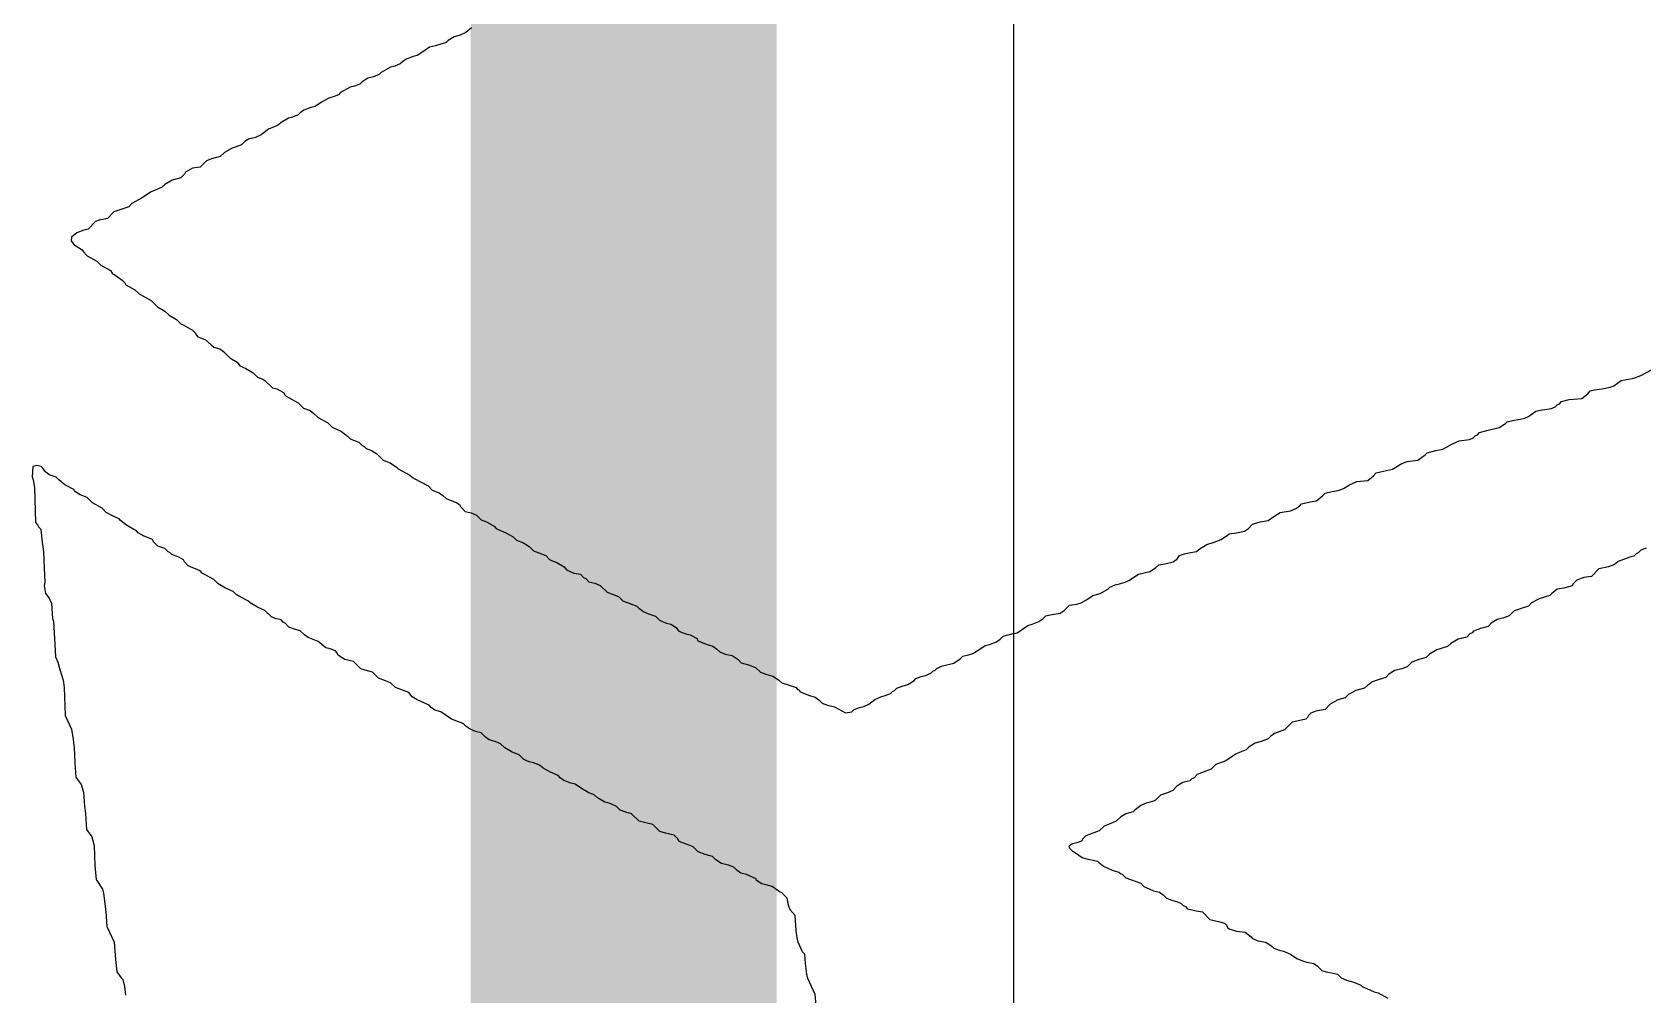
# Model space of a CAD drawing. Header units: inches. Extents: x 0 to 12.7, y -0.1 to 3.5.
# Drawn here: x 0.8146 to 0.9198, y 0.6828 to 0.7457 of the extents above; entities that cross this region are included whole.
import ezdxf

# ---------------------------------------------------------------- set-up
doc = ezdxf.new("R2010")
doc.units = ezdxf.units.IN
doc.header["$MEASUREMENT"] = 0
doc.layers.add('Bottom Overlay', color=54, linetype='Continuous')
doc.layers.add('Top Layer', color=1, linetype='Continuous')

msp = doc.modelspace()

# ---------------------------------------------------------------- linework, layer by layer
at = {"layer": 'Bottom Overlay'}
for p, q in [((0.84333, 0.74599), (0.84295, 0.74568)), ((0.84097, 0.74481), (0.84058, 0.74471)), ((0.84166, 0.74502), (0.84097, 0.74481)), ((0.8418, 0.74516), (0.84166, 0.74502)), ((0.84218, 0.7454), (0.8418, 0.74516)), ((0.84257, 0.74551), (0.84218, 0.7454)), ((0.84295, 0.74568), (0.84257, 0.74551)), ((0.83881, 0.74377), (0.83867, 0.74363)), ((0.83905, 0.74394), (0.83881, 0.74377)), ((0.8395, 0.74411), (0.83905, 0.74394)), ((0.83978, 0.74418), (0.8395, 0.74411)), ((0.8402, 0.74446), (0.83978, 0.74418)), ((0.84058, 0.74471), (0.8402, 0.74446)), ((0.83655, 0.74269), (0.83616, 0.74244)), ((0.83693, 0.74279), (0.83655, 0.74269)), ((0.83728, 0.74293), (0.83693, 0.74279)), ((0.83742, 0.74307), (0.83728, 0.74293)), ((0.83804, 0.74342), (0.83742, 0.74307)), ((0.83832, 0.74349), (0.83804, 0.74342)), ((0.83867, 0.74363), (0.83832, 0.74349)), ((0.83463, 0.74161), (0.83429, 0.74147)), ((0.83477, 0.74175), (0.83463, 0.74161)), ((0.8354, 0.7421), (0.83477, 0.74175)), ((0.83568, 0.74217), (0.8354, 0.7421)), ((0.83603, 0.7423), (0.83568, 0.74217)), ((0.83616, 0.74244), (0.83603, 0.7423)), ((0.83237, 0.7406), (0.83213, 0.74043)), ((0.83283, 0.74077), (0.83237, 0.7406)), ((0.8331, 0.74084), (0.83283, 0.74077)), ((0.83352, 0.74112), (0.8331, 0.74084)), ((0.83401, 0.7414), (0.83352, 0.74112)), ((0.83429, 0.74147), (0.83401, 0.7414)), ((0.8306, 0.73959), (0.83011, 0.73938)), ((0.83074, 0.73966), (0.8306, 0.73959)), ((0.83088, 0.7398), (0.83074, 0.73966)), ((0.83136, 0.74008), (0.83088, 0.7398)), ((0.83164, 0.74015), (0.83136, 0.74008)), ((0.83199, 0.74029), (0.83164, 0.74015)), ((0.83213, 0.74043), (0.83199, 0.74029)), ((0.82851, 0.73855), (0.8283, 0.73834)), ((0.82875, 0.73872), (0.82851, 0.73855)), ((0.82921, 0.73883), (0.82875, 0.73872)), ((0.82959, 0.739), (0.82921, 0.73883)), ((0.82997, 0.73931), (0.82959, 0.739)), ((0.83011, 0.73938), (0.82997, 0.73931)), ((0.82635, 0.73743), (0.82601, 0.7373)), ((0.82691, 0.73757), (0.82635, 0.73743)), ((0.82719, 0.73785), (0.82691, 0.73757)), ((0.82768, 0.73813), (0.82719, 0.73785)), ((0.82795, 0.7382), (0.82768, 0.73813)), ((0.8283, 0.73834), (0.82795, 0.7382)), ((0.82458, 0.73643), (0.82434, 0.73618)), ((0.82465, 0.73656), (0.82458, 0.73643)), ((0.8251, 0.73681), (0.82465, 0.73656)), ((0.82559, 0.73688), (0.8251, 0.73681)), ((0.82601, 0.7373), (0.82559, 0.73688)), ((0.82239, 0.73528), (0.82176, 0.73486)), ((0.82308, 0.73556), (0.82239, 0.73528)), ((0.82329, 0.73576), (0.82308, 0.73556)), ((0.82378, 0.73604), (0.82329, 0.73576)), ((0.82434, 0.73618), (0.82378, 0.73604)), ((0.82093, 0.7343), (0.81995, 0.73396)), ((0.82114, 0.73451), (0.82093, 0.7343)), ((0.82176, 0.73486), (0.82114, 0.73451)), ((0.81877, 0.73333), (0.81828, 0.73284)), ((0.81901, 0.73343), (0.81877, 0.73333)), ((0.81954, 0.73354), (0.81901, 0.73343)), ((0.81995, 0.73396), (0.81954, 0.73354)), ((0.8172, 0.73232), (0.81717, 0.73208)), ((0.81755, 0.7326), (0.8172, 0.73232)), ((0.818, 0.73277), (0.81755, 0.7326)), ((0.81828, 0.73284), (0.818, 0.73277)), ((0.81717, 0.73208), (0.81734, 0.73183)), ((0.81734, 0.73183), (0.8179, 0.73149)), ((0.8179, 0.73149), (0.81797, 0.73135)), ((0.81797, 0.73135), (0.81821, 0.7311)), ((0.81821, 0.7311), (0.81884, 0.73075)), ((0.81884, 0.73075), (0.81912, 0.73048)), ((0.81912, 0.73048), (0.81974, 0.73013)), ((0.81974, 0.73013), (0.81988, 0.72992)), ((0.81988, 0.72992), (0.82002, 0.72985)), ((0.82002, 0.72985), (0.82051, 0.7295)), ((0.82051, 0.7295), (0.82068, 0.72933)), ((0.82068, 0.72933), (0.82075, 0.72919)), ((0.82075, 0.72919), (0.82134, 0.72888)), ((0.82134, 0.72888), (0.82162, 0.7286)), ((0.82162, 0.7286), (0.82176, 0.72853)), ((0.82176, 0.72853), (0.82239, 0.72818)), ((0.82239, 0.72818), (0.82281, 0.72776)), ((0.82281, 0.72776), (0.82329, 0.72748)), ((0.82329, 0.72748), (0.82357, 0.72721)), ((0.82357, 0.72721), (0.82406, 0.72693)), ((0.82406, 0.72693), (0.82434, 0.72665)), ((0.82434, 0.72665), (0.82448, 0.72658)), ((0.82448, 0.72658), (0.8251, 0.72623)), ((0.8251, 0.72623), (0.82528, 0.72606)), ((0.82528, 0.72606), (0.82535, 0.72592)), ((0.82535, 0.72592), (0.82545, 0.72581)), ((0.82545, 0.72581), (0.8258, 0.72568)), ((0.8258, 0.72568), (0.82594, 0.72561)), ((0.82594, 0.72561), (0.82632, 0.72529)), ((0.82632, 0.72529), (0.82649, 0.72512)), ((0.82649, 0.72512), (0.82688, 0.72501)), ((0.82688, 0.72501), (0.82712, 0.72484)), ((0.82712, 0.72484), (0.82754, 0.72442)), ((0.82754, 0.72442), (0.82802, 0.72414)), ((0.82802, 0.72414), (0.8282, 0.7239)), ((0.8282, 0.7239), (0.82858, 0.72373)), ((0.82858, 0.72373), (0.82907, 0.72345)), ((0.82907, 0.72345), (0.82935, 0.72317)), ((0.82935, 0.72317), (0.82969, 0.72303)), ((0.82969, 0.72303), (0.82983, 0.72296)), ((0.82983, 0.72296), (0.83032, 0.72247)), ((0.91792, 0.72261), (0.91841, 0.72296)), ((0.91841, 0.72296), (0.91924, 0.7231)), ((0.91924, 0.7231), (0.9197, 0.72327)), ((0.9197, 0.72327), (0.92043, 0.72366)), ((0.83032, 0.72247), (0.8306, 0.7224)), ((0.8306, 0.7224), (0.83105, 0.72216)), ((0.83105, 0.72216), (0.83112, 0.72202)), ((0.83112, 0.72202), (0.83122, 0.72192)), ((0.83122, 0.72192), (0.83136, 0.72185)), ((0.83136, 0.72185), (0.83199, 0.7215)), ((0.91451, 0.72157), (0.915, 0.72171)), ((0.915, 0.72171), (0.91583, 0.72178)), ((0.91583, 0.72178), (0.91622, 0.72209)), ((0.91622, 0.72209), (0.91639, 0.72227)), ((0.91639, 0.72227), (0.91667, 0.72234)), ((0.91667, 0.72234), (0.91716, 0.7224)), ((0.91716, 0.7224), (0.91768, 0.72251)), ((0.91768, 0.72251), (0.91792, 0.72261)), ((0.83199, 0.7215), (0.83234, 0.72115)), ((0.83234, 0.72115), (0.83279, 0.72098)), ((0.83279, 0.72098), (0.83303, 0.7208)), ((0.83303, 0.7208), (0.83331, 0.72053)), ((0.91211, 0.72049), (0.91236, 0.7206)), ((0.91236, 0.7206), (0.91284, 0.72094)), ((0.91284, 0.72094), (0.91312, 0.72101)), ((0.91312, 0.72101), (0.91385, 0.72112)), ((0.91385, 0.72112), (0.91409, 0.72122)), ((0.91409, 0.72122), (0.91423, 0.72136)), ((0.91423, 0.72136), (0.91437, 0.72143)), ((0.91437, 0.72143), (0.91451, 0.72157)), ((0.83331, 0.72053), (0.83394, 0.72018)), ((0.83394, 0.72018), (0.83422, 0.7199)), ((0.83422, 0.7199), (0.83436, 0.71983)), ((0.83436, 0.71983), (0.8347, 0.71969)), ((0.8347, 0.71969), (0.83484, 0.71962)), ((0.83484, 0.71962), (0.83523, 0.71931)), ((0.90902, 0.71941), (0.90915, 0.71955)), ((0.90915, 0.71955), (0.90964, 0.71969)), ((0.90964, 0.71969), (0.91044, 0.71987)), ((0.91044, 0.71987), (0.91086, 0.72014)), ((0.91086, 0.72014), (0.91096, 0.72025)), ((0.91096, 0.72025), (0.91142, 0.72035)), ((0.91142, 0.72035), (0.91183, 0.72042)), ((0.91183, 0.72042), (0.91211, 0.72049)), ((0.83523, 0.71931), (0.8354, 0.71913)), ((0.8354, 0.71913), (0.83596, 0.71893)), ((0.83596, 0.71893), (0.83616, 0.71872)), ((0.83616, 0.71872), (0.8363, 0.71865)), ((0.8363, 0.71865), (0.83644, 0.71851)), ((0.83644, 0.71851), (0.83679, 0.71837)), ((0.9063, 0.71837), (0.90675, 0.71847)), ((0.90675, 0.71847), (0.90735, 0.71879)), ((0.90735, 0.71879), (0.90783, 0.719)), ((0.90783, 0.719), (0.90849, 0.7191)), ((0.90849, 0.7191), (0.90874, 0.7192)), ((0.90874, 0.7192), (0.90888, 0.71934)), ((0.90888, 0.71934), (0.90902, 0.71941)), ((0.81494, 0.7174), (0.81466, 0.71733)), ((0.81522, 0.71733), (0.81494, 0.7174)), ((0.83679, 0.71837), (0.83714, 0.71816)), ((0.83714, 0.71816), (0.83756, 0.71774)), ((0.83756, 0.71774), (0.83801, 0.71757)), ((0.83801, 0.71757), (0.83843, 0.71729)), ((0.90348, 0.71715), (0.90407, 0.71753)), ((0.90407, 0.71753), (0.90442, 0.71767)), ((0.90442, 0.71767), (0.90512, 0.71774)), ((0.90512, 0.71774), (0.90561, 0.71809)), ((0.90561, 0.71809), (0.90574, 0.71823)), ((0.90574, 0.71823), (0.9063, 0.71837)), ((0.81466, 0.71733), (0.81463, 0.71666)), ((0.81463, 0.71666), (0.8147, 0.71646)), ((0.8147, 0.71646), (0.81477, 0.71597)), ((0.81533, 0.71722), (0.81522, 0.71733)), ((0.8155, 0.71698), (0.81533, 0.71722)), ((0.81574, 0.7168), (0.8155, 0.71698)), ((0.8162, 0.71663), (0.81574, 0.7168)), ((0.81637, 0.71646), (0.8162, 0.71663)), ((0.81675, 0.71614), (0.81637, 0.71646)), ((0.83843, 0.71729), (0.83853, 0.71719)), ((0.83853, 0.71719), (0.8393, 0.71677)), ((0.8393, 0.71677), (0.83944, 0.71663)), ((0.83944, 0.71663), (0.83957, 0.71656)), ((0.83957, 0.71656), (0.84048, 0.71607)), ((0.90067, 0.71614), (0.90115, 0.71635)), ((0.90115, 0.71635), (0.90185, 0.71642)), ((0.90185, 0.71642), (0.90223, 0.71673)), ((0.90223, 0.71673), (0.90241, 0.71691)), ((0.90241, 0.71691), (0.90268, 0.71698)), ((0.90268, 0.71698), (0.90348, 0.71715)), ((0.81477, 0.71597), (0.81484, 0.71367)), ((0.81689, 0.71607), (0.81675, 0.71614)), ((0.81734, 0.71583), (0.81689, 0.71607)), ((0.81741, 0.71569), (0.81734, 0.71583)), ((0.81776, 0.71548), (0.81741, 0.71569)), ((0.81821, 0.71531), (0.81776, 0.71548)), ((0.81856, 0.71496), (0.81821, 0.71531)), ((0.84048, 0.71607), (0.84076, 0.71579)), ((0.84076, 0.71579), (0.84121, 0.71562)), ((0.84121, 0.71562), (0.84145, 0.71545)), ((0.84145, 0.71545), (0.84166, 0.71524)), ((0.89851, 0.7151), (0.89889, 0.71541)), ((0.89889, 0.71541), (0.89907, 0.71559)), ((0.89907, 0.71559), (0.89952, 0.71569)), ((0.89952, 0.71569), (0.89993, 0.71576)), ((0.89993, 0.71576), (0.90028, 0.7159)), ((0.90028, 0.7159), (0.90067, 0.71614)), ((0.81919, 0.71461), (0.81856, 0.71496)), ((0.81947, 0.71433), (0.81919, 0.71461)), ((0.81995, 0.71406), (0.81947, 0.71433)), ((0.84166, 0.71524), (0.84236, 0.71496)), ((0.84236, 0.71496), (0.84253, 0.71486)), ((0.84253, 0.71486), (0.8426, 0.71472)), ((0.8426, 0.71472), (0.84291, 0.7144)), ((0.84291, 0.7144), (0.8433, 0.7143)), ((0.8433, 0.7143), (0.84364, 0.71416)), ((0.89573, 0.71406), (0.89614, 0.71433)), ((0.89614, 0.71433), (0.8968, 0.71444)), ((0.8968, 0.71444), (0.89715, 0.71458)), ((0.89715, 0.71458), (0.8974, 0.71475)), ((0.8974, 0.71475), (0.89753, 0.71489)), ((0.89753, 0.71489), (0.89809, 0.71503)), ((0.89809, 0.71503), (0.89851, 0.7151)), ((0.81484, 0.71367), (0.81498, 0.71353)), ((0.81498, 0.71353), (0.81505, 0.71339)), ((0.81505, 0.71339), (0.81519, 0.71325)), ((0.81519, 0.71325), (0.81526, 0.71256)), ((0.8203, 0.71392), (0.81995, 0.71406)), ((0.8204, 0.71381), (0.8203, 0.71392)), ((0.82079, 0.7135), (0.8204, 0.71381)), ((0.82127, 0.71322), (0.82079, 0.7135)), ((0.82141, 0.71315), (0.82127, 0.71322)), ((0.84364, 0.71416), (0.84396, 0.71385)), ((0.84396, 0.71385), (0.84431, 0.71371)), ((0.84431, 0.71371), (0.84479, 0.71343)), ((0.84479, 0.71343), (0.84493, 0.71329)), ((0.84493, 0.71329), (0.84507, 0.71322)), ((0.84507, 0.71322), (0.84556, 0.71301)), ((0.89381, 0.71312), (0.89406, 0.71329)), ((0.89406, 0.71329), (0.89433, 0.71357)), ((0.89433, 0.71357), (0.89482, 0.71371)), ((0.89482, 0.71371), (0.89534, 0.71381)), ((0.89534, 0.71381), (0.89573, 0.71406)), ((0.81526, 0.71256), (0.81536, 0.71176)), ((0.82155, 0.71301), (0.82141, 0.71315)), ((0.8219, 0.7128), (0.82155, 0.71301)), ((0.82249, 0.71256), (0.8219, 0.7128)), ((0.82256, 0.71242), (0.82249, 0.71256)), ((0.82284, 0.71214), (0.82256, 0.71242)), ((0.82329, 0.71197), (0.82284, 0.71214)), ((0.84556, 0.71301), (0.84605, 0.71273)), ((0.84605, 0.71273), (0.84625, 0.71252)), ((0.84625, 0.71252), (0.84671, 0.71235)), ((0.84671, 0.71235), (0.84709, 0.71211)), ((0.89092, 0.71197), (0.89134, 0.71225)), ((0.89134, 0.71225), (0.89183, 0.71239)), ((0.89183, 0.71239), (0.89228, 0.71256)), ((0.89228, 0.71256), (0.8927, 0.71284)), ((0.8927, 0.71284), (0.8928, 0.71294)), ((0.8928, 0.71294), (0.89329, 0.71301)), ((0.89329, 0.71301), (0.89381, 0.71312)), ((0.81536, 0.71176), (0.81543, 0.71023)), ((0.8235, 0.71176), (0.82329, 0.71197)), ((0.82364, 0.71169), (0.8235, 0.71176)), ((0.82374, 0.71159), (0.82364, 0.71169)), ((0.8242, 0.71141), (0.82374, 0.71159)), ((0.82451, 0.71124), (0.8242, 0.71141)), ((0.82458, 0.7111), (0.82451, 0.71124)), ((0.82482, 0.71085), (0.82458, 0.7111)), ((0.84709, 0.71211), (0.84737, 0.71183)), ((0.84737, 0.71183), (0.84772, 0.71169)), ((0.84772, 0.71169), (0.84817, 0.71152)), ((0.84817, 0.71152), (0.84841, 0.71127)), ((0.84841, 0.71127), (0.84855, 0.7112)), ((0.84855, 0.7112), (0.8489, 0.71106)), ((0.8887, 0.71099), (0.88915, 0.7111)), ((0.88915, 0.7111), (0.88925, 0.7112)), ((0.88925, 0.7112), (0.88939, 0.71127)), ((0.88939, 0.71127), (0.88957, 0.71152)), ((0.88957, 0.71152), (0.88988, 0.71162)), ((0.88988, 0.71162), (0.89016, 0.71169)), ((0.89016, 0.71169), (0.89068, 0.71179)), ((0.89068, 0.71179), (0.89092, 0.71197)), ((0.9182, 0.71113), (0.91806, 0.71099)), ((0.91897, 0.71141), (0.9182, 0.71113)), ((0.91924, 0.71148), (0.91897, 0.71141)), ((0.91938, 0.71162), (0.91924, 0.71148)), ((0.91952, 0.71169), (0.91938, 0.71162)), ((0.9197, 0.71186), (0.91952, 0.71169)), ((0.92004, 0.712), (0.9197, 0.71186)), ((0.81543, 0.71023), (0.81546, 0.70978)), ((0.82496, 0.71078), (0.82482, 0.71085)), ((0.82545, 0.71058), (0.82496, 0.71078)), ((0.82559, 0.71051), (0.82545, 0.71058)), ((0.82573, 0.71037), (0.82559, 0.71051)), ((0.82649, 0.70995), (0.82573, 0.71037)), ((0.8489, 0.71106), (0.84938, 0.71078)), ((0.84938, 0.71078), (0.84952, 0.71058)), ((0.84952, 0.71058), (0.85001, 0.71037)), ((0.85001, 0.71037), (0.85043, 0.7103)), ((0.85043, 0.7103), (0.85064, 0.71009)), ((0.85064, 0.71009), (0.85078, 0.71002)), ((0.85078, 0.71002), (0.85099, 0.70981)), ((0.88626, 0.70988), (0.88689, 0.7103)), ((0.88689, 0.7103), (0.88717, 0.71037)), ((0.88717, 0.71037), (0.88762, 0.71047)), ((0.88762, 0.71047), (0.888, 0.71072)), ((0.888, 0.71072), (0.88821, 0.71092)), ((0.88821, 0.71092), (0.8887, 0.71099)), ((0.91597, 0.71009), (0.91552, 0.70992)), ((0.91646, 0.71016), (0.91597, 0.71009)), ((0.91695, 0.71065), (0.91646, 0.71016)), ((0.91757, 0.71078), (0.91695, 0.71065)), ((0.91792, 0.71092), (0.91757, 0.71078)), ((0.91806, 0.71099), (0.91792, 0.71092)), ((0.81546, 0.70978), (0.8154, 0.70957)), ((0.8154, 0.70957), (0.8155, 0.70905)), ((0.8155, 0.70905), (0.81574, 0.70873)), ((0.82677, 0.70967), (0.82649, 0.70995)), ((0.82726, 0.70939), (0.82677, 0.70967)), ((0.82775, 0.70918), (0.82726, 0.70939)), ((0.82795, 0.70898), (0.82775, 0.70918)), ((0.82858, 0.70863), (0.82795, 0.70898)), ((0.85099, 0.70981), (0.85137, 0.70971)), ((0.85137, 0.70971), (0.85172, 0.70957)), ((0.85172, 0.70957), (0.85217, 0.70912)), ((0.85217, 0.70912), (0.85293, 0.70884)), ((0.8839, 0.70891), (0.88438, 0.70905)), ((0.88438, 0.70905), (0.88487, 0.70932)), ((0.88487, 0.70932), (0.88501, 0.70946)), ((0.88501, 0.70946), (0.88536, 0.7096)), ((0.88536, 0.7096), (0.88564, 0.70967)), ((0.88564, 0.70967), (0.88602, 0.70978)), ((0.88602, 0.70978), (0.88626, 0.70988)), ((0.91385, 0.70901), (0.91375, 0.70891)), ((0.91423, 0.70932), (0.91385, 0.70901)), ((0.91465, 0.70939), (0.91423, 0.70932)), ((0.91521, 0.70953), (0.91465, 0.70939)), ((0.91524, 0.70964), (0.91521, 0.70953)), ((0.91552, 0.70992), (0.91524, 0.70964)), ((0.81574, 0.70873), (0.81588, 0.70838)), ((0.81588, 0.70838), (0.81595, 0.70741)), ((0.82872, 0.70856), (0.82858, 0.70863)), ((0.82886, 0.70842), (0.82872, 0.70856)), ((0.82935, 0.70814), (0.82886, 0.70842)), ((0.82983, 0.70793), (0.82935, 0.70814)), ((0.83025, 0.70751), (0.82983, 0.70793)), ((0.85293, 0.70884), (0.85321, 0.70856)), ((0.85321, 0.70856), (0.85335, 0.70849)), ((0.85335, 0.70849), (0.85356, 0.70842)), ((0.85356, 0.70842), (0.85412, 0.70821)), ((0.85412, 0.70821), (0.85426, 0.70807)), ((0.85426, 0.70807), (0.85439, 0.708)), ((0.85439, 0.708), (0.85453, 0.70786)), ((0.88177, 0.70776), (0.88202, 0.70793)), ((0.88202, 0.70793), (0.88237, 0.70828)), ((0.88237, 0.70828), (0.88285, 0.70835)), ((0.88285, 0.70835), (0.88313, 0.70842)), ((0.88313, 0.70842), (0.88348, 0.70863)), ((0.88348, 0.70863), (0.8839, 0.70891)), ((0.91187, 0.70807), (0.91142, 0.7079)), ((0.91236, 0.70821), (0.91187, 0.70807)), ((0.91256, 0.70842), (0.91236, 0.70821)), ((0.91305, 0.7087), (0.91256, 0.70842)), ((0.91375, 0.70891), (0.91305, 0.7087)), ((0.81595, 0.70741), (0.81602, 0.7072)), ((0.81602, 0.7072), (0.81609, 0.70609)), ((0.83049, 0.70741), (0.83025, 0.70751)), ((0.83088, 0.70731), (0.83049, 0.70741)), ((0.83102, 0.70717), (0.83088, 0.70731)), ((0.83115, 0.7071), (0.83102, 0.70717)), ((0.8314, 0.70685), (0.83115, 0.7071)), ((0.85453, 0.70786), (0.85488, 0.70772)), ((0.85488, 0.70772), (0.85533, 0.70755)), ((0.85533, 0.70755), (0.85558, 0.70731)), ((0.85558, 0.70731), (0.85572, 0.70724)), ((0.85572, 0.70724), (0.85606, 0.7071)), ((0.85606, 0.7071), (0.85634, 0.70703)), ((0.85634, 0.70703), (0.85669, 0.70682)), ((0.87896, 0.70647), (0.87965, 0.70696)), ((0.87965, 0.70696), (0.87993, 0.70703)), ((0.87993, 0.70703), (0.88038, 0.7072)), ((0.88038, 0.7072), (0.88063, 0.70738)), ((0.88063, 0.70738), (0.88084, 0.70758)), ((0.88084, 0.70758), (0.88111, 0.70765)), ((0.88111, 0.70765), (0.88177, 0.70776)), ((0.90971, 0.70689), (0.90922, 0.70675)), ((0.90992, 0.7071), (0.90971, 0.70689)), ((0.9103, 0.70734), (0.90992, 0.7071)), ((0.91075, 0.70745), (0.9103, 0.70734)), ((0.9111, 0.70758), (0.91075, 0.70745)), ((0.91142, 0.7079), (0.9111, 0.70758)), ((0.81609, 0.70609), (0.81616, 0.70491)), ((0.83175, 0.70671), (0.8314, 0.70685)), ((0.83213, 0.70661), (0.83175, 0.70671)), ((0.83241, 0.70633), (0.83213, 0.70661)), ((0.83265, 0.70616), (0.83241, 0.70633)), ((0.83331, 0.70591), (0.83265, 0.70616)), ((0.83342, 0.70581), (0.83331, 0.70591)), ((0.8338, 0.7055), (0.83342, 0.70581)), ((0.85669, 0.70682), (0.85683, 0.70661)), ((0.85683, 0.70661), (0.85697, 0.70654)), ((0.85697, 0.70654), (0.85732, 0.7064)), ((0.85732, 0.7064), (0.8576, 0.70633)), ((0.8576, 0.70633), (0.85805, 0.70609)), ((0.85805, 0.70609), (0.85808, 0.70598)), ((0.85808, 0.70598), (0.85822, 0.70591)), ((0.85822, 0.70591), (0.85871, 0.70571)), ((0.87715, 0.70571), (0.8776, 0.70588)), ((0.8776, 0.70588), (0.87784, 0.70605)), ((0.87784, 0.70605), (0.87805, 0.70626)), ((0.87805, 0.70626), (0.87861, 0.7064)), ((0.87861, 0.7064), (0.87896, 0.70647)), ((0.90776, 0.70605), (0.90728, 0.70578)), ((0.90832, 0.70619), (0.90776, 0.70605)), ((0.90853, 0.7064), (0.90832, 0.70619)), ((0.90867, 0.70647), (0.90853, 0.7064)), ((0.90877, 0.70658), (0.90867, 0.70647)), ((0.90922, 0.70675), (0.90877, 0.70658)), ((0.81616, 0.70491), (0.8163, 0.70456)), ((0.83408, 0.70543), (0.8338, 0.7055)), ((0.83443, 0.70529), (0.83408, 0.70543)), ((0.83453, 0.70518), (0.83443, 0.70529)), ((0.8346, 0.70504), (0.83453, 0.70518)), ((0.8347, 0.70494), (0.8346, 0.70504)), ((0.83505, 0.70473), (0.8347, 0.70494)), ((0.85871, 0.70571), (0.85909, 0.7056)), ((0.85909, 0.7056), (0.85933, 0.70543)), ((0.85933, 0.70543), (0.85954, 0.70522)), ((0.85954, 0.70522), (0.85989, 0.70508)), ((0.85989, 0.70508), (0.86034, 0.70498)), ((0.86034, 0.70498), (0.86073, 0.70473)), ((0.87482, 0.70449), (0.87523, 0.70477)), ((0.87523, 0.70477), (0.87541, 0.70494)), ((0.87541, 0.70494), (0.87579, 0.70504)), ((0.87579, 0.70504), (0.87607, 0.70511)), ((0.87607, 0.70511), (0.87645, 0.70536)), ((0.87645, 0.70536), (0.87687, 0.70564)), ((0.87687, 0.70564), (0.87715, 0.70571)), ((0.90568, 0.70487), (0.90519, 0.70473)), ((0.90588, 0.70508), (0.90568, 0.70487)), ((0.90637, 0.70536), (0.90588, 0.70508)), ((0.90707, 0.70557), (0.90637, 0.70536)), ((0.90728, 0.70578), (0.90707, 0.70557)), ((0.8163, 0.70456), (0.81644, 0.70407)), ((0.81644, 0.70407), (0.81665, 0.70337)), ((0.83561, 0.70459), (0.83505, 0.70473)), ((0.8361, 0.70411), (0.83561, 0.70459)), ((0.83637, 0.70404), (0.8361, 0.70411)), ((0.83686, 0.7039), (0.83637, 0.70404)), ((0.83724, 0.70351), (0.83686, 0.7039)), ((0.86073, 0.70473), (0.86094, 0.70452)), ((0.86094, 0.70452), (0.86142, 0.70438)), ((0.86142, 0.70438), (0.86187, 0.70421)), ((0.86187, 0.70421), (0.86219, 0.7039)), ((0.86219, 0.7039), (0.86254, 0.70376)), ((0.86254, 0.70376), (0.86299, 0.70365)), ((0.87297, 0.70369), (0.87332, 0.70383)), ((0.87332, 0.70383), (0.87346, 0.70397)), ((0.87346, 0.70397), (0.8736, 0.70404)), ((0.8736, 0.70404), (0.87374, 0.70417)), ((0.87374, 0.70417), (0.87409, 0.70431)), ((0.87409, 0.70431), (0.87482, 0.70449)), ((0.90324, 0.70376), (0.90303, 0.70355)), ((0.90362, 0.704), (0.90324, 0.70376)), ((0.90407, 0.70411), (0.90362, 0.704)), ((0.90442, 0.70424), (0.90407, 0.70411)), ((0.90474, 0.70456), (0.90442, 0.70424)), ((0.90519, 0.70473), (0.90474, 0.70456)), ((0.81665, 0.70337), (0.81672, 0.70289)), ((0.81672, 0.70289), (0.81679, 0.70108)), ((0.8377, 0.70334), (0.83724, 0.70351)), ((0.83804, 0.7032), (0.8377, 0.70334)), ((0.83836, 0.70289), (0.83804, 0.7032)), ((0.83923, 0.70257), (0.83836, 0.70289)), ((0.86299, 0.70365), (0.86337, 0.70341)), ((0.86337, 0.70341), (0.86358, 0.7032)), ((0.86358, 0.7032), (0.86407, 0.70306)), ((0.86407, 0.70306), (0.86452, 0.70289)), ((0.86452, 0.70289), (0.86462, 0.70278)), ((0.86462, 0.70278), (0.86473, 0.70275)), ((0.86473, 0.70275), (0.86476, 0.70264)), ((0.87082, 0.70264), (0.87095, 0.70271)), ((0.87095, 0.70271), (0.87109, 0.70285)), ((0.87109, 0.70285), (0.87144, 0.70299)), ((0.87144, 0.70299), (0.87182, 0.7031)), ((0.87182, 0.7031), (0.87221, 0.70334)), ((0.87221, 0.70334), (0.87235, 0.70348)), ((0.87235, 0.70348), (0.87269, 0.70362)), ((0.87269, 0.70362), (0.87297, 0.70369)), ((0.90108, 0.70271), (0.9006, 0.70244)), ((0.90164, 0.70285), (0.90108, 0.70271)), ((0.90185, 0.70306), (0.90164, 0.70285)), ((0.90199, 0.70313), (0.90185, 0.70306)), ((0.90209, 0.70324), (0.90199, 0.70313)), ((0.90254, 0.70341), (0.90209, 0.70324)), ((0.90303, 0.70355), (0.90254, 0.70341)), ((0.83944, 0.7023), (0.83923, 0.70257)), ((0.83978, 0.70209), (0.83944, 0.7023)), ((0.84041, 0.70181), (0.83978, 0.70209)), ((0.84055, 0.70174), (0.84041, 0.70181)), ((0.84069, 0.7016), (0.84055, 0.70174)), ((0.86476, 0.70264), (0.8649, 0.70257)), ((0.8649, 0.70257), (0.86539, 0.70237)), ((0.86539, 0.70237), (0.86577, 0.70226)), ((0.86577, 0.70226), (0.86601, 0.70209)), ((0.86601, 0.70209), (0.86622, 0.70188)), ((0.86622, 0.70188), (0.86657, 0.70174)), ((0.86657, 0.70174), (0.86702, 0.70164)), ((0.86702, 0.70164), (0.86775, 0.70125)), ((0.86866, 0.7016), (0.86894, 0.70167)), ((0.86894, 0.70167), (0.86928, 0.70181)), ((0.86928, 0.70181), (0.86967, 0.70212)), ((0.86967, 0.70212), (0.87005, 0.7023)), ((0.87005, 0.7023), (0.87033, 0.70237)), ((0.87033, 0.70237), (0.87068, 0.7025)), ((0.87068, 0.7025), (0.87082, 0.70264)), ((0.89941, 0.70181), (0.89907, 0.70146)), ((0.8999, 0.70209), (0.89941, 0.70181)), ((0.90039, 0.70223), (0.8999, 0.70209)), ((0.9006, 0.70244), (0.90039, 0.70223)), ((0.81679, 0.70108), (0.8172, 0.70017)), ((0.84093, 0.70143), (0.84069, 0.7016)), ((0.84131, 0.70132), (0.84093, 0.70143)), ((0.84201, 0.70083), (0.84131, 0.70132)), ((0.84271, 0.70056), (0.84201, 0.70083)), ((0.84284, 0.70049), (0.84271, 0.70056)), ((0.86775, 0.70125), (0.86817, 0.70132)), ((0.86817, 0.70132), (0.86831, 0.70146)), ((0.86831, 0.70146), (0.86866, 0.7016)), ((0.89691, 0.70063), (0.89642, 0.70014)), ((0.89753, 0.70077), (0.89691, 0.70063)), ((0.89781, 0.70083), (0.89753, 0.70077)), ((0.89792, 0.70094), (0.89781, 0.70083)), ((0.89799, 0.70108), (0.89792, 0.70094)), ((0.89813, 0.70122), (0.89799, 0.70108)), ((0.89847, 0.70136), (0.89813, 0.70122)), ((0.89907, 0.70146), (0.89847, 0.70136)), ((0.8172, 0.70017), (0.81731, 0.69951)), ((0.81731, 0.69951), (0.81738, 0.69896)), ((0.84298, 0.70035), (0.84284, 0.70049)), ((0.84323, 0.70017), (0.84298, 0.70035)), ((0.84358, 0.70003), (0.84323, 0.70017)), ((0.84396, 0.69993), (0.84358, 0.70003)), ((0.84424, 0.69965), (0.84396, 0.69993)), ((0.84448, 0.69948), (0.84424, 0.69965)), ((0.89524, 0.69951), (0.89489, 0.69937)), ((0.89538, 0.69958), (0.89524, 0.69951)), ((0.89552, 0.69972), (0.89538, 0.69958)), ((0.89576, 0.6999), (0.89552, 0.69972)), ((0.89642, 0.70014), (0.89576, 0.6999)), ((0.81738, 0.69896), (0.81741, 0.69802)), ((0.84486, 0.69937), (0.84448, 0.69948)), ((0.84521, 0.69923), (0.84486, 0.69937)), ((0.84549, 0.69896), (0.84521, 0.69923)), ((0.84598, 0.69868), (0.84549, 0.69896)), ((0.84632, 0.69854), (0.84598, 0.69868)), ((0.84646, 0.69847), (0.84632, 0.69854)), ((0.84674, 0.69819), (0.84646, 0.69847)), ((0.89326, 0.69857), (0.89301, 0.6984)), ((0.89392, 0.69882), (0.89326, 0.69857)), ((0.89412, 0.69903), (0.89392, 0.69882)), ((0.89451, 0.69927), (0.89412, 0.69903)), ((0.89489, 0.69937), (0.89451, 0.69927)), ((0.81741, 0.69802), (0.81741, 0.69795)), ((0.81741, 0.69795), (0.81748, 0.69704)), ((0.84709, 0.69805), (0.84674, 0.69819)), ((0.84737, 0.69798), (0.84709, 0.69805)), ((0.84772, 0.69784), (0.84737, 0.69798)), ((0.84785, 0.69777), (0.84772, 0.69784)), ((0.84799, 0.69763), (0.84785, 0.69777)), ((0.84848, 0.69736), (0.84799, 0.69763)), ((0.89127, 0.69743), (0.89072, 0.69722)), ((0.89162, 0.69756), (0.89127, 0.69743)), ((0.89193, 0.69788), (0.89162, 0.69756)), ((0.89259, 0.69812), (0.89193, 0.69788)), ((0.89301, 0.6984), (0.89259, 0.69812)), ((0.81748, 0.69704), (0.81783, 0.69656)), ((0.81783, 0.69656), (0.81797, 0.69607)), ((0.84897, 0.69715), (0.84848, 0.69736)), ((0.84911, 0.69701), (0.84897, 0.69715)), ((0.84935, 0.69683), (0.84911, 0.69701)), ((0.8498, 0.69666), (0.84935, 0.69683)), ((0.85008, 0.69659), (0.8498, 0.69666)), ((0.8505, 0.69631), (0.85008, 0.69659)), ((0.88939, 0.69645), (0.88912, 0.69617)), ((0.88978, 0.69669), (0.88939, 0.69645)), ((0.89023, 0.6968), (0.88978, 0.69669)), ((0.89037, 0.69694), (0.89023, 0.6968)), ((0.89051, 0.69701), (0.89037, 0.69694)), ((0.89072, 0.69722), (0.89051, 0.69701)), ((0.81797, 0.69607), (0.81804, 0.69516)), ((0.85099, 0.69603), (0.8505, 0.69631)), ((0.85133, 0.69589), (0.85099, 0.69603)), ((0.85154, 0.69569), (0.85133, 0.69589)), ((0.85203, 0.69541), (0.85154, 0.69569)), ((0.85231, 0.69534), (0.85203, 0.69541)), ((0.85266, 0.6952), (0.85231, 0.69534)), ((0.88738, 0.69534), (0.88703, 0.6952)), ((0.88765, 0.69541), (0.88738, 0.69534)), ((0.88786, 0.69548), (0.88765, 0.69541)), ((0.888, 0.69555), (0.88786, 0.69548)), ((0.88832, 0.69586), (0.888, 0.69555)), ((0.88877, 0.69603), (0.88832, 0.69586)), ((0.88912, 0.69617), (0.88877, 0.69603)), ((0.81804, 0.69516), (0.81811, 0.69468)), ((0.81811, 0.69468), (0.81818, 0.69363)), ((0.85279, 0.69513), (0.85266, 0.6952)), ((0.85304, 0.69489), (0.85279, 0.69513)), ((0.85339, 0.69475), (0.85304, 0.69489)), ((0.85377, 0.69464), (0.85339, 0.69475)), ((0.85426, 0.69416), (0.85377, 0.69464)), ((0.88571, 0.69443), (0.88543, 0.69416)), ((0.88605, 0.69464), (0.88571, 0.69443)), ((0.88654, 0.69478), (0.88605, 0.69464)), ((0.88665, 0.69489), (0.88654, 0.69478)), ((0.88703, 0.6952), (0.88665, 0.69489)), ((0.81818, 0.69363), (0.81853, 0.69315)), ((0.85488, 0.69402), (0.85426, 0.69416)), ((0.85516, 0.69395), (0.85488, 0.69402)), ((0.85561, 0.69349), (0.85516, 0.69395)), ((0.856, 0.69339), (0.85561, 0.69349)), ((0.85655, 0.69325), (0.856, 0.69339)), ((0.8568, 0.69301), (0.85655, 0.69325)), ((0.88344, 0.69322), (0.88324, 0.69301)), ((0.88431, 0.69353), (0.88344, 0.69322)), ((0.88463, 0.69384), (0.88431, 0.69353)), ((0.88508, 0.69402), (0.88463, 0.69384)), ((0.88543, 0.69416), (0.88508, 0.69402)), ((0.81853, 0.69315), (0.81867, 0.69259)), ((0.81867, 0.69259), (0.81873, 0.69127)), ((0.85686, 0.69287), (0.8568, 0.69301)), ((0.857, 0.6928), (0.85686, 0.69287)), ((0.85746, 0.69262), (0.857, 0.6928)), ((0.8578, 0.69249), (0.85746, 0.69262)), ((0.85812, 0.69217), (0.8578, 0.69249)), ((0.85857, 0.692), (0.85812, 0.69217)), ((0.88244, 0.69262), (0.88233, 0.69252)), ((0.88233, 0.69252), (0.8824, 0.69238)), ((0.8824, 0.69238), (0.88257, 0.69221)), ((0.88257, 0.69269), (0.88244, 0.69262)), ((0.88285, 0.69276), (0.88257, 0.69269)), ((0.88257, 0.69221), (0.88271, 0.69214)), ((0.88271, 0.69214), (0.8832, 0.69179)), ((0.88317, 0.69287), (0.88285, 0.69276)), ((0.88324, 0.69301), (0.88317, 0.69287)), ((0.81873, 0.69127), (0.8188, 0.69036)), ((0.85906, 0.69186), (0.85857, 0.692)), ((0.85927, 0.69165), (0.85906, 0.69186)), ((0.85965, 0.69141), (0.85927, 0.69165)), ((0.8601, 0.6913), (0.85965, 0.69141)), ((0.86045, 0.69116), (0.8601, 0.6913)), ((0.86066, 0.69095), (0.86045, 0.69116)), ((0.8832, 0.69179), (0.88348, 0.69172)), ((0.88348, 0.69172), (0.88393, 0.69162)), ((0.88393, 0.69162), (0.88421, 0.69155)), ((0.88421, 0.69155), (0.88431, 0.69144)), ((0.88431, 0.69144), (0.88445, 0.69137)), ((0.88445, 0.69137), (0.88459, 0.69123)), ((0.88459, 0.69123), (0.88473, 0.69116)), ((0.88473, 0.69116), (0.88522, 0.69095)), ((0.8188, 0.69036), (0.81922, 0.68974)), ((0.8609, 0.69078), (0.86066, 0.69095)), ((0.86128, 0.69068), (0.8609, 0.69078)), ((0.86177, 0.69047), (0.86128, 0.69068)), ((0.86191, 0.6904), (0.86177, 0.69047)), ((0.86194, 0.69029), (0.86191, 0.6904)), ((0.86229, 0.69008), (0.86194, 0.69029)), ((0.86257, 0.69002), (0.86229, 0.69008)), ((0.88522, 0.69095), (0.8856, 0.69085)), ((0.8856, 0.69085), (0.88571, 0.69075)), ((0.88571, 0.69075), (0.88584, 0.69068)), ((0.88584, 0.69068), (0.88605, 0.69047)), ((0.88605, 0.69047), (0.88703, 0.69012)), ((0.88703, 0.69012), (0.88724, 0.68991)), ((0.81922, 0.68974), (0.81929, 0.68946)), ((0.81929, 0.68946), (0.81943, 0.68828)), ((0.86295, 0.68991), (0.86257, 0.69002)), ((0.86344, 0.68956), (0.86295, 0.68991)), ((0.86358, 0.68949), (0.86344, 0.68956)), ((0.86393, 0.68915), (0.86358, 0.68949)), ((0.86403, 0.68869), (0.86393, 0.68915)), ((0.88724, 0.68991), (0.88738, 0.68984)), ((0.88738, 0.68984), (0.88786, 0.68963)), ((0.88786, 0.68963), (0.88825, 0.68953)), ((0.88825, 0.68953), (0.88849, 0.68935)), ((0.88849, 0.68935), (0.8887, 0.68915)), ((0.8887, 0.68915), (0.88905, 0.68901)), ((0.88905, 0.68901), (0.88943, 0.6889)), ((0.81943, 0.68828), (0.8195, 0.6873)), ((0.86414, 0.68838), (0.86403, 0.68869)), ((0.86445, 0.688), (0.86414, 0.68838)), ((0.86452, 0.68702), (0.86445, 0.688)), ((0.88943, 0.6889), (0.88967, 0.6888)), ((0.88967, 0.6888), (0.88981, 0.68866)), ((0.88981, 0.68866), (0.88995, 0.68859)), ((0.88995, 0.68859), (0.89009, 0.68845)), ((0.89009, 0.68845), (0.89065, 0.68831)), ((0.89065, 0.68831), (0.89106, 0.68824)), ((0.89106, 0.68824), (0.89155, 0.68775)), ((0.8195, 0.6873), (0.81999, 0.68626)), ((0.86459, 0.68654), (0.86452, 0.68702)), ((0.89155, 0.68775), (0.89211, 0.68761)), ((0.89211, 0.68761), (0.89249, 0.68751)), ((0.89249, 0.68751), (0.89263, 0.68737)), ((0.89263, 0.68737), (0.8927, 0.68723)), ((0.8927, 0.68723), (0.8928, 0.68713)), ((0.8928, 0.68713), (0.89329, 0.68699)), ((0.89329, 0.68699), (0.89385, 0.68692)), ((0.89385, 0.68692), (0.89423, 0.68661)), ((0.81999, 0.68626), (0.82006, 0.68514)), ((0.86466, 0.68626), (0.86459, 0.68654)), ((0.86494, 0.68563), (0.86466, 0.68626)), ((0.89423, 0.68661), (0.89433, 0.6865)), ((0.89433, 0.6865), (0.89468, 0.68636)), ((0.89468, 0.68636), (0.8952, 0.68626)), ((0.8952, 0.68626), (0.89562, 0.68598)), ((0.89562, 0.68598), (0.89573, 0.68588)), ((0.89573, 0.68588), (0.89607, 0.68574)), ((0.82006, 0.68514), (0.82016, 0.68434)), ((0.86508, 0.68549), (0.86494, 0.68563)), ((0.86514, 0.68487), (0.86508, 0.68549)), ((0.86521, 0.68417), (0.86514, 0.68487)), ((0.89607, 0.68574), (0.89635, 0.68567)), ((0.89635, 0.68567), (0.8968, 0.68549)), ((0.8968, 0.68549), (0.89722, 0.68521)), ((0.89722, 0.68521), (0.8976, 0.68504)), ((0.8976, 0.68504), (0.89788, 0.68497)), ((0.89788, 0.68497), (0.89833, 0.68487)), ((0.89833, 0.68487), (0.89858, 0.68469)), ((0.82016, 0.68434), (0.82044, 0.68393)), ((0.82044, 0.68393), (0.82054, 0.68382)), ((0.82054, 0.68382), (0.82065, 0.68337)), ((0.86528, 0.68389), (0.86521, 0.68417)), ((0.86577, 0.68285), (0.86528, 0.68389)), ((0.89858, 0.68469), (0.89886, 0.68441)), ((0.89886, 0.68441), (0.89913, 0.68434)), ((0.89913, 0.68434), (0.89959, 0.68424)), ((0.89959, 0.68424), (0.89987, 0.68417)), ((0.89987, 0.68417), (0.90011, 0.68393)), ((0.90011, 0.68393), (0.90046, 0.68379)), ((0.90046, 0.68379), (0.90094, 0.68365)), ((0.82065, 0.68337), (0.82072, 0.68281)), ((0.86584, 0.68215), (0.86577, 0.68285)), ((0.90094, 0.68365), (0.9014, 0.68347)), ((0.9014, 0.68347), (0.9015, 0.68337)), ((0.9015, 0.68337), (0.90164, 0.6833)), ((0.90164, 0.6833), (0.90227, 0.68302)), ((0.90227, 0.68302), (0.90254, 0.68295)), ((0.90254, 0.68295), (0.90317, 0.68261))]:
    msp.add_line(p, q, dxfattribs=at)
at = {"layer": 'Top Layer'}
msp.add_line((0.87875, 0.68164), (0.87875, 0.75383), dxfattribs=at)
msp.add_lwpolyline([(0.85326, 0.67108, 0.02, 0.02, 0), (0.85326, 0.81304, 0.02, 0.02, 0)], format="xyseb", dxfattribs=at)

doc.saveas('drawing.dxf')
